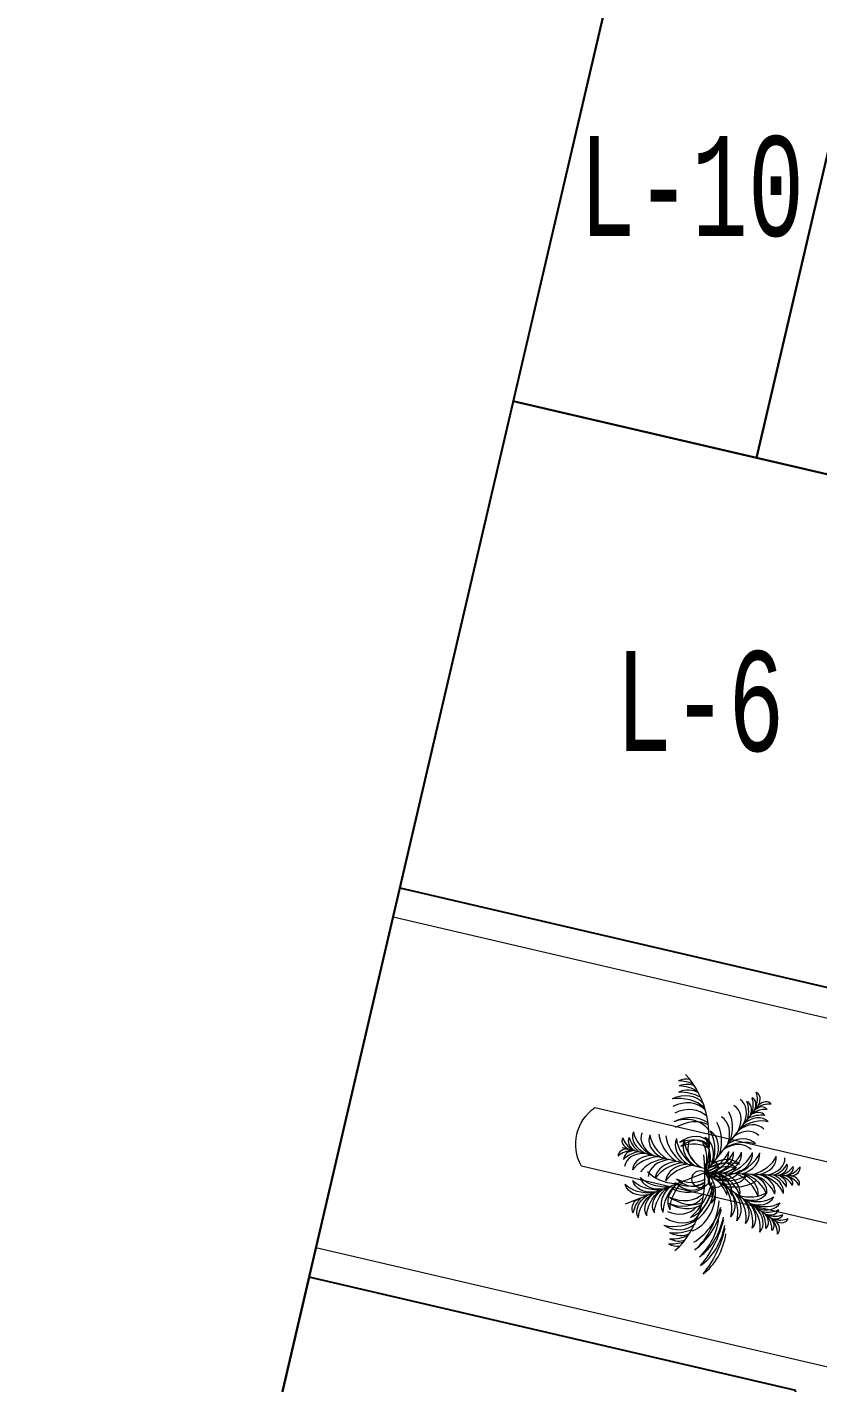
# Model space of a CAD drawing. Header units: millimetres. Extents: x 474016 to 477875, y 2288607 to 2292200.
# Drawn here: x 474106.5 to 474146.1, y 2289267.6 to 2289335.4 of the extents above; entities that cross this region are included whole.
import ezdxf
from ezdxf.enums import TextEntityAlignment as Align

# ---------------------------------------------------------------- set-up
doc = ezdxf.new("R2010")
doc.units = ezdxf.units.MM
doc.header["$LTSCALE"] = 50
for name, color, linetype, lineweight in [('BANQUETA', 251, 'Continuous', 5), ('JARDIN-HP', 64, 'Continuous', 5), ('JARDINES', 98, 'Continuous', 13), ('LOTES', 6, 'Continuous', 15), ('MANZANAS', 4, 'Continuous', 15)]:
    doc.layers.add(name, color=color, linetype=linetype, lineweight=lineweight)
for name, color, linetype in [('CVL_LOTIF', 1, 'Continuous'), ('POLIG. FISICO-TOPOGRAF', 194, 'Continuous'), ('POLIGONALGRAL', 7, 'Continuous')]:
    doc.layers.add(name, color=color, linetype=linetype)
doc.layers.add('MZ Y LT', color=7, linetype='Continuous', lineweight=13, true_color=0x0d2bf2)
doc.styles.add('MONOTXT4', font='MONOTXT4.shx', dxfattribs={"width": 0.55})

# ---------------------------------------------------------------- blocks, each defined once
blk = doc.blocks.new('A$C41BB26E9')
at = {"color": 0}
for p in [(1.999, 1.925), (3.251, -3.539)]:
    blk.add_line(p, (2.054, -0.938), dxfattribs=at)
at = {"color": 56}
for p, q in [((3.546, 1.506), (2.054, -0.938)), ((-0.293, 0.701), (2.054, -0.938)), ((1.382, -3.752), (1.923, -0.941))]:
    blk.add_line(p, q, dxfattribs=at)
for centre, radius in [((2.303, -0.578), 0.243), ((1.869, -0.738), 0.217), ((2.284, -1.082), 0.287)]:
    blk.add_circle(centre, radius)
at = {"color": 56, "true_color": 0x7a7a00}
for centre, major_axis, ratio, start_param, end_param in [((1.695, 1.314), (-0.009, 0.47), 0.723404, -1.190837, 0.194817), ((1.739, 1.845), (-0.007, 0.369), 0.723404, -1.366779, 0.20531), ((1.417, 1.375), (-0.018, 0.909), 0.723404, -1.121531, -0.433471), ((1.743, 1.62), (-0.007, 0.369), 0.723404, -1.366779, 0.20531), ((1.421, 1.15), (-0.018, 0.909), 0.723404, -1.121531, -0.433471), ((2.262, 1.855), (-0.007, 0.369), 0.723404, -0.20531, 1.366779), ((2.602, 1.398), (-0.018, 0.909), 0.723404, 0.433471, 1.121531), ((2.266, 1.63), (-0.007, 0.369), 0.723404, -0.20531, 1.366779), ((2.606, 1.173), (-0.018, 0.909), 0.723404, 0.433471, 1.121531), ((2.326, 1.326), (-0.009, 0.47), 0.723404, -0.194817, 1.190837), ((2.76, 1.355), (0.473, 0.776), 0.723404, -1.121531, -0.433471), ((3.283, 1.579), (0.192, 0.315), 0.723404, -1.366779, 0.20531), ((1.457, 0.572), (-0.016, 0.83), 0.723404, -1.24346, 0.110756), ((1.116, 0.031), (-0.027, 1.414), 0.723404, -1.115718, -0.281779), ((1.473, 0.902), (-0.015, 0.782), 0.723404, -1.305586, 0.091225), ((1.346, 0.731), (-0.022, 1.114), 0.723404, -0.994705, -0.373636), ((2.697, 0.758), (-0.022, 1.114), 0.723404, 0.373636, 0.994705), ((2.564, 0.923), (-0.015, 0.782), 0.723404, -0.091225, 1.305586), ((2.925, 0.425), (-0.026, 1.348), 0.723404, 0.312027, 1.166602), ((2.593, 0.594), (-0.016, 0.83), 0.723404, -0.110756, 1.24346), ((2.954, 0.066), (-0.027, 1.414), 0.723404, 0.281779, 1.115718), ((2.361, 0.656), (0.432, 0.708), 0.723404, -1.24346, 0.110756), ((1.784, 0.383), (0.737, 1.208), 0.723404, -1.115718, -0.281779), ((2.552, 0.926), (0.407, 0.667), 0.723404, -1.305586, 0.091225), ((1.99, 0.678), (0.702, 1.151), 0.723404, -1.166602, -0.312027), ((2.961, 1.155), (0.245, 0.401), 0.723404, -1.190837, 0.194817), ((2.354, 0.85), (0.58, 0.951), 0.723404, -0.994705, -0.373636), ((3.166, 1.386), (0.192, 0.315), 0.723404, -1.366779, 0.20531), ((2.642, 1.163), (0.473, 0.776), 0.723404, -1.121531, -0.433471), ((3.654, 0.546), (0.473, 0.776), 0.723404, 0.433471, 1.121531), ((3.613, 1.114), (0.192, 0.315), 0.723404, -0.20531, 1.366779), ((3.771, 0.738), (0.473, 0.776), 0.723404, 0.433471, 1.121531), ((3.73, 1.306), (0.192, 0.315), 0.723404, -0.20531, 1.366779), ((-0.082, 0.873), (-0.303, 0.211), 0.723404, -0.20531, 1.366779), ((0.487, 0.878), (-0.745, 0.52), 0.723404, 0.433471, 1.121531), ((0.102, 0.744), (-0.303, 0.211), 0.723404, -0.20531, 1.366779), ((0.672, 0.75), (-0.745, 0.52), 0.723404, 0.433471, 1.121531), ((0.383, 0.614), (-0.385, 0.269), 0.723404, -0.194817, 1.190837), ((1.061, 0.579), (-0.913, 0.638), 0.723404, 0.373636, 0.994705), ((0.849, 0.569), (-0.641, 0.447), 0.723404, -0.091225, 1.305586), ((1.464, 0.568), (-1.105, 0.772), 0.723404, 0.312027, 1.166602), ((1.133, 0.399), (-0.68, 0.475), 0.723404, -0.110756, 1.24346), ((2.599, 0.32), (-0.016, 0.83), 0.723404, -0.110756, 1.24346), ((2.96, -0.208), (-0.027, 1.414), 0.723404, 0.281779, 1.115718), ((2.219, 0.422), (0.432, 0.708), 0.723404, -1.24346, 0.110756), ((1.641, 0.149), (0.737, 1.208), 0.723404, -1.115718, -0.281779), ((3.332, 0.064), (0.432, 0.708), 0.723404, -0.110756, 1.24346), ((3.521, -0.256), (0.702, 1.151), 0.723404, 0.312027, 1.166602), ((3.484, 0.358), (0.407, 0.667), 0.723404, -0.091225, 1.305586), ((3.508, 0.147), (0.58, 0.951), 0.723404, 0.373636, 0.994705), ((3.5, 0.826), (0.245, 0.401), 0.723404, -0.194817, 1.190837), ((-0.382, 0.443), (-0.303, 0.211), 0.723404, -1.366779, 0.20531), ((-0.191, -0.093), (-0.745, 0.52), 0.723404, -1.121531, -0.433471), ((-0.197, 0.314), (-0.303, 0.211), 0.723404, -1.366779, 0.20531), ((-0.006, -0.222), (-0.745, 0.52), 0.723404, -1.121531, -0.433471), ((0.022, 0.096), (-0.385, 0.269), 0.723404, -1.190837, 0.194817), ((1.357, 0.242), (-0.68, 0.475), 0.723404, -0.110756, 1.24346), ((1.789, 0.052), (-0.827, 0.577), 0.723404, -0.094138, 1.13012), ((2.525, 0.007), (-1.386, 0.967), 0.723404, 0.261161, 1.023266), ((1.988, -0.087), (-0.827, 0.577), 0.723404, -0.094138, 1.13012), ((1.38, -0.167), (-0.02, 1.008), 0.723404, -1.13012, 0.094138), ((1.008, -0.803), (-0.033, 1.69), 0.723404, -1.023266, -0.261161), ((1.385, -0.41), (-0.02, 1.008), 0.723404, -1.13012, 0.094138), ((1.013, -1.046), (-0.033, 1.69), 0.723404, -1.023266, -0.261161), ((2.699, -0.141), (-0.02, 1.008), 0.723404, -0.094138, 1.13012), ((3.095, -0.763), (-0.033, 1.69), 0.723404, 0.261161, 1.023266), ((1.586, -0.44), (0.525, 0.861), 0.723404, -1.13012, 0.094138), ((0.93, -0.777), (0.88, 1.443), 0.723404, -1.023266, -0.261161), ((1.118, -0.469), (0.88, 1.443), 0.723404, -1.023266, -0.261161), ((3.21, -0.808), (0.737, 1.208), 0.723404, 0.281779, 1.115718), ((3.189, -0.169), (0.432, 0.708), 0.723404, -0.110756, 1.24346), ((3.353, -0.575), (0.737, 1.208), 0.723404, 0.281779, 1.115718), ((0.224, -0.326), (-0.641, 0.447), 0.723404, -1.305586, 0.091225), ((0.288, -0.529), (-0.913, 0.638), 0.723404, -0.994705, -0.373636), ((0.482, -0.534), (-0.68, 0.475), 0.723404, -1.24346, 0.110756), ((1.391, -0.77), (-0.02, 1.008), 0.723404, -1.13012, 0.094138), ((1.02, -1.406), (-0.033, 1.69), 0.723404, -1.023266, -0.261161), ((1.397, -1.04), (-0.02, 1.008), 0.723404, -1.13012, 0.094138), ((2.505, -0.448), (-0.827, 0.577), 0.723404, -0.094138, 1.13012), ((3.24, -0.493), (-1.386, 0.967), 0.723404, 0.261161, 1.023266), ((2.638, -0.541), (-0.827, 0.577), 0.723404, -0.094138, 1.13012), ((3.373, -0.586), (-1.386, 0.967), 0.723404, 0.261161, 1.023266), ((1.361, -0.809), (0.525, 0.861), 0.723404, -1.13012, 0.094138), ((0.705, -1.146), (0.88, 1.443), 0.723404, -1.023266, -0.261161), ((1.445, -0.67), (0.525, 0.861), 0.723404, -1.13012, 0.094138), ((0.79, -1.007), (0.88, 1.443), 0.723404, -1.023266, -0.261161), ((2.71, -0.744), (-0.02, 1.008), 0.723404, -0.094138, 1.13012), ((3.107, -1.365), (-0.033, 1.69), 0.723404, 0.261161, 1.023266), ((2.716, -1.014), (-0.02, 1.008), 0.723404, -0.094138, 1.13012), ((2.9, -1.556), (0.88, 1.443), 0.723404, 0.261161, 1.023266), ((2.9, -0.819), (0.525, 0.861), 0.723404, -0.094138, 1.13012), ((3.026, -1.349), (0.88, 1.443), 0.723404, 0.261161, 1.023266), ((3.026, -0.612), (0.525, 0.861), 0.723404, -0.094138, 1.13012), ((0.944, -1.284), (-1.16, 0.81), 0.723404, -1.115718, -0.281779), ((1.034, -1.03), (-0.827, 0.577), 0.723404, -1.13012, 0.094138), ((1.025, -1.676), (-0.033, 1.69), 0.723404, -1.023266, -0.261161), ((1.4, -1.202), (-0.02, 1.008), 0.723404, -1.13012, 0.094138), ((1.028, -1.838), (-0.033, 1.69), 0.723404, -1.023266, -0.261161), ((3.112, -1.635), (-0.033, 1.69), 0.723404, 0.261161, 1.023266), ((2.719, -1.176), (-0.02, 1.008), 0.723404, -0.094138, 1.13012), ((3.115, -1.797), (-0.033, 1.69), 0.723404, 0.261161, 1.023266), ((3.161, -1.824), (-1.864, 0.452), 0.714286, 3.982805, 4.982914), ((2.716, -1.653), (-1.879, 0.456), 0.714286, 3.806569, 4.639337), ((3.47, -1.48), (-1.656, 0.402), 0.714286, 3.88992, 4.86288), ((3.658, -1.569), (-1.56, 0.378), 0.714286, 4.003422, 4.972752), ((3.29, -2.282), (-2.814, 0.683), 0.714286, 4.170125, 4.780311), ((3.78, -1.381), (-1.599, 0.388), 0.714286, 3.86745, 4.883323), ((3.704, -2.103), (-2.624, 0.637), 0.714286, 4.179349, 4.820469), ((4.122, -1.283), (-1.534, 0.372), 0.714286, 3.888492, 4.926001), ((1.939, -1.971), (-1.507, 0.812), 0.72, -0.270525, 0.729584), ((1.528, -1.375), (-0.827, 0.577), 0.723404, -1.13012, 0.094138), ((1.824, -2.05), (-1.386, 0.967), 0.723404, -1.023266, -0.261161), ((1.834, -1.504), (-0.899, 0.484), 0.72, -0.281097, 1.084884), ((2.046, -2.205), (-1.386, 0.967), 0.723404, -1.023266, -0.261161), ((1.96, -1.46), (-0.899, 0.484), 0.72, -0.200085, 1.084884), ((2.619, -1.732), (-1.507, 0.812), 0.72, -0.03252, 0.729584), ((1.883, -1.622), (-0.827, 0.577), 0.723404, -1.13012, 0.094138), ((2.178, -2.298), (-1.386, 0.967), 0.723404, -1.023266, -0.261161), ((2.745, -1.688), (-1.507, 0.812), 0.72, -0.03252, 0.729584), ((2.487, -2.233), (0.88, 1.443), 0.723404, 0.261161, 1.023266), ((2.487, -1.496), (0.525, 0.861), 0.723404, -0.094138, 1.13012), ((2.098, -2.039), (-1.864, 0.452), 0.714286, 3.982805, 4.744909), ((2.508, -1.48), (-1.112, 0.27), 0.714286, 3.627505, 4.912474), ((2.265, -2.005), (-1.864, 0.452), 0.714286, 3.982805, 4.744909), ((2.675, -1.447), (-1.112, 0.27), 0.714286, 3.627505, 4.993486), ((2.952, -1.39), (-1.112, 0.27), 0.714286, 3.627505, 5.149011), ((1.482, -2.459), (-2.105, 1.134), 0.72, 0.016555, 0.382187), ((0.429, -1.859), (-1.012, 0.545), 0.72, 0.006837, 0.780102), ((1.981, -2.43), (-2.379, 1.282), 0.72, 0.051792, 0.431948), ((0.867, -1.982), (-1.241, 0.668), 0.72, -0.213612, 0.823897), ((1.917, -2.392), (-2.123, 1.143), 0.72, -0.10808, 0.53304), ((1.154, -1.911), (-1.293, 0.697), 0.72, -0.170934, 0.844939), ((2.016, -1.667), (-1.52, 0.819), 0.72, 0.073052, 0.90582), ((1.033, -0.039), (0.319, 1.659), 0.723404, 3.402754, 4.164858), ((1.292, -0.729), (0.19, 0.99), 0.723404, 3.047455, 4.271712), ((1.322, -0.57), (0.19, 0.99), 0.723404, 3.047455, 4.271712), ((0.804, -1.812), (1.484, 0.855), 0.72, -0.729584, 0.03252), ((1.582, -1.562), (0.885, 0.51), 0.72, -1.084884, 0.200085), ((0.931, -1.853), (1.484, 0.855), 0.72, -0.729584, 0.03252), ((1.71, -1.602), (0.885, 0.51), 0.72, -1.084884, 0.281097), ((1.144, -1.921), (1.484, 0.855), 0.72, -0.729584, 0.12698), ((1.426, -2.011), (1.484, 0.855), 0.72, -0.729584, 0.213498), ((1.617, -2.072), (1.484, 0.855), 0.72, -0.729584, 0.270525), ((1.531, -1.771), (1.496, 0.862), 0.72, -0.90582, -0.073052), ((1.643, -1.929), (1.52, 0.876), 0.72, -0.831119, 0.049618), ((2.401, -1.99), (1.273, 0.733), 0.72, -0.844939, 0.170934), ((1.652, -2.492), (2.089, 1.203), 0.72, -0.53304, 0.10808), ((2.69, -2.053), (1.221, 0.704), 0.72, -0.823897, 0.213612), ((1.589, -2.532), (2.342, 1.349), 0.72, -0.431948, -0.051792), ((3.123, -1.917), (0.996, 0.574), 0.72, -0.780102, -0.006837), ((-0.076, -1.922), (-0.877, 0.472), 0.72, 0.267806, 0.75224), ((1.309, -2.496), (-2.105, 1.134), 0.72, 0.093724, 0.382187), ((0.097, -1.885), (-0.877, 0.472), 0.72, 0.078285, 0.75224), ((0.914, -0.658), (0.319, 1.659), 0.723404, 3.402754, 4.164858), ((0.982, -0.304), (0.319, 1.659), 0.723404, 3.402754, 4.164858), ((1.241, -0.994), (0.19, 0.99), 0.723404, 3.047455, 4.271712), ((2.964, -1.052), (0.319, 1.659), 0.723404, 2.118327, 2.880431), ((2.536, -1.243), (0.19, 0.99), 0.723404, 2.011473, 3.235731), ((3.032, -0.698), (0.319, 1.659), 0.723404, 2.118327, 2.880431), ((2.089, -2.546), (2.072, 1.193), 0.72, -0.382187, -0.016555), ((3.456, -1.934), (0.863, 0.497), 0.72, -0.75224, -0.078285), ((2.262, -2.578), (2.072, 1.193), 0.72, -0.382187, -0.093724), ((3.63, -1.966), (0.863, 0.497), 0.72, -0.75224, -0.267806), ((0.868, -0.896), (0.319, 1.659), 0.723404, 3.402754, 4.164858), ((0.885, -1.467), (0.267, 1.389), 0.723404, 3.423371, 4.25731), ((2.691, -1.814), (0.267, 1.389), 0.723404, 2.025875, 2.859814), ((2.422, -1.835), (0.19, 0.99), 0.723404, 2.011473, 3.235731), ((2.468, -1.597), (0.19, 0.99), 0.723404, 2.011473, 3.235731), ((1.077, -2.327), (0.157, 0.815), 0.723404, 3.030837, 4.385053), ((1.129, -2.058), (0.157, 0.815), 0.723404, 3.030837, 4.385053), ((2.193, -2.542), (0.157, 0.815), 0.723404, 1.898132, 3.252348), ((2.639, -2.083), (0.267, 1.389), 0.723404, 2.025875, 2.859814), ((0.788, -2.093), (0.255, 1.324), 0.723404, 3.45362, 4.308195), ((1.037, -2.655), (0.148, 0.768), 0.723404, 3.050367, 4.447179), ((2.109, -2.861), (0.148, 0.768), 0.723404, 1.836006, 3.232818), ((0.941, -2.466), (0.21, 1.094), 0.723404, 3.515228, 4.136297), ((0.944, -2.891), (0.172, 0.893), 0.723404, 3.575063, 4.263123), ((1.181, -3.408), (0.07, 0.363), 0.723404, 2.936283, 4.508372), ((1.695, -3.507), (0.07, 0.363), 0.723404, 1.774814, 3.346903), ((2.108, -3.115), (0.172, 0.893), 0.723404, 2.020062, 2.708122), ((1.806, -3.218), (0.089, 0.462), 0.723404, 1.950755, 3.33641), ((2.268, -2.721), (0.21, 1.094), 0.723404, 2.146888, 2.767957)]:
    blk.add_ellipse(centre, major_axis=major_axis, ratio=ratio, start_param=start_param, end_param=end_param, dxfattribs=at)
at = {"color": 0}
for centre, major_axis, ratio, start_param, end_param in [((1.529, -1.844), (-1.386, 0.967), 0.723404, -1.023266, -0.261161), ((1.242, -4.458), (3.82, 2.201), 0.72, 0.180287, 1.122445)]:
    blk.add_ellipse(centre, major_axis=major_axis, ratio=ratio, start_param=start_param, end_param=end_param, dxfattribs=at)
at = {"color": 56}
for centre, major_axis, ratio, start_param, end_param in [((3.011, -1.71), (-1.909, 0.463), 0.714286, 3.88127, 4.762007), ((2.383, -4.345), (-3.881, 2.091), 0.72, -1.122445, -0.180287), ((1.75, -1.53), (-0.827, 0.577), 0.723404, -1.13012, 0.094138), ((1.425, -1.854), (-1.339, 0.721), 0.72, -0.150491, 0.822469), ((1.909, -1.829), (-1.544, 0.832), 0.72, -0.049618, 0.831119), ((2.147, -2.08), (1.242, 0.715), 0.72, -0.708967, 0.260363), ((1.186, -3.099), (0.089, 0.462), 0.723404, 2.946776, 4.33243)]:
    blk.add_ellipse(centre, major_axis=major_axis, ratio=ratio, start_param=start_param, end_param=end_param, dxfattribs=at)
at = {"color": 56, "true_color": 0x7a7a00, "extrusion": (0, 0, -1)}
for centre, major_axis, start_param, end_param in [((2.966, -0.422), (-0.706, 1.535), 3.402754, 4.164858), ((1.171, -1.515), (-0.706, 1.535), 2.118327, 2.880431), ((1.517, -1.97), (-0.591, 1.285), 2.025875, 2.859814), ((2.88, -1.154), (-0.421, 0.916), 3.047455, 4.271712), ((3.068, -0.643), (-0.706, 1.535), 3.402754, 4.164858), ((2.981, -1.375), (-0.421, 0.916), 3.047455, 4.271712), ((3.187, -1.201), (-0.591, 1.285), 3.423371, 4.25731), ((2.059, -2.309), (-0.347, 0.754), 1.898132, 3.252348), ((1.632, -2.219), (-0.591, 1.285), 2.025875, 2.859814), ((2.174, -2.557), (-0.347, 0.754), 1.898132, 3.252348), ((1.802, -2.536), (-0.563, 1.225), 1.974991, 2.829566), ((3.092, -1.834), (-0.347, 0.754), 3.030837, 4.385053), ((3.302, -1.45), (-0.591, 1.285), 3.423371, 4.25731), ((3.206, -2.082), (-0.347, 0.754), 3.030837, 4.385053), ((3.432, -1.787), (-0.563, 1.225), 3.45362, 4.308195), ((2.332, -2.848), (-0.327, 0.71), 1.836006, 3.232818), ((3.324, -2.392), (-0.327, 0.71), 3.050367, 4.447179), ((3.372, -2.185), (-0.465, 1.012), 3.515228, 4.136297), ((3.285, -2.858), (-0.196, 0.427), 2.946776, 4.33243)]:
    blk.add_ellipse(centre, major_axis=major_axis, ratio=0.723404, start_param=start_param, end_param=end_param, dxfattribs=at)

msp = doc.modelspace()

# ---------------------------------------------------------------- linework, layer by layer
msp.add_lwpolyline([(474015.964, 2288823.713), (474235.189, 2289764.407)])
at = {"layer": 'BANQUETA'}
for points in [[(474124.839, 2289290.893), (474246.576, 2289262.523, 0.414214), (474248.978, 2289264.017), (474260.099, 2289311.738, 0.414214), (474258.606, 2289314.14), (474136.868, 2289342.51)], [(474108.951, 2289222.72), (474230.689, 2289194.35, 0.414214), (474233.091, 2289195.844), (474244.212, 2289243.565, 0.414214), (474242.718, 2289245.966), (474120.98, 2289274.337)]]:
    msp.add_lwpolyline(points, format="xyb", dxfattribs=at)
at = {"layer": 'CVL_LOTIF'}
for points in [[(474148.701, 2289338.212), (474136.527, 2289341.049), (474130.853, 2289316.702), (474143.027, 2289313.865)], [(474160.875, 2289335.375), (474148.701, 2289338.212), (474143.027, 2289313.865), (474155.201, 2289311.028)], [(474155.201, 2289311.028), (474130.853, 2289316.702), (474125.179, 2289292.354), (474149.527, 2289286.68)], [(474144.987, 2289267.202), (474120.64, 2289272.876), (474114.966, 2289248.529), (474139.313, 2289242.855)]]:
    msp.add_lwpolyline(points, close=True, dxfattribs=at)
at = {"layer": 'JARDINES'}
msp.add_lwpolyline([(474244.988, 2289255.706, -0.388075), (474244.307, 2289252.784), (474134.256, 2289278.431, -0.386646), (474134.937, 2289281.353)], format="xyb", close=True, dxfattribs=at)
at = {"layer": 'LOTES'}
msp.add_line((474143.027, 2289313.865), (474148.701, 2289338.212), dxfattribs=at)
at = {"layer": 'MANZANAS'}
msp.add_lwpolyline([(474015.964, 2288823.713), (474235.189, 2289764.407), (474345.027, 2290122.777)], dxfattribs=at)
at = {"layer": 'POLIG. FISICO-TOPOGRAF'}
msp.add_lwpolyline([(474142.508, 2288807.157), (474015.964, 2288823.713), (474235.189, 2289764.407), (474514.9, 2290677.025), (474993.885, 2291112.494), (475533.744, 2290888.924), (474404.538, 2289616.523), (474693.544, 2289380.89), (474519.469, 2288757.839), (474392.255, 2288774.482)], dxfattribs=at)
at = {"layer": 'POLIGONALGRAL', "color": 3}
msp.add_lwpolyline([(474015.964, 2288823.713), (474235.189, 2289764.407), (474345.027, 2290122.777), (474674.083, 2289920.248), (474404.538, 2289616.523), (474693.544, 2289380.89), (474519.469, 2288757.839)], close=True, dxfattribs=at)

# ---------------------------------------------------------------- block references
at = {"layer": 'JARDIN-HP', "color": 8, "xscale": 1.499999999826813, "yscale": 1.499999999826813, "zscale": 1.499999999826813, "rotation": 266.6565195172511}
msp.add_blockref('A$C41BB26E9', (474142.041, 2289281.104), dxfattribs=at)

# ---------------------------------------------------------------- texts
at = {"layer": 'MZ Y LT', "lineweight": 13, "style": 'MONOTXT4', "width": 0.65}
for s, p in [('L-10', (474139.777, 2289327.457)), ('L-6', (474140.19, 2289301.691))]:
    msp.add_text(s, height=5, dxfattribs=at).set_placement(p, align=Align.MIDDLE)

doc.saveas('drawing.dxf')
